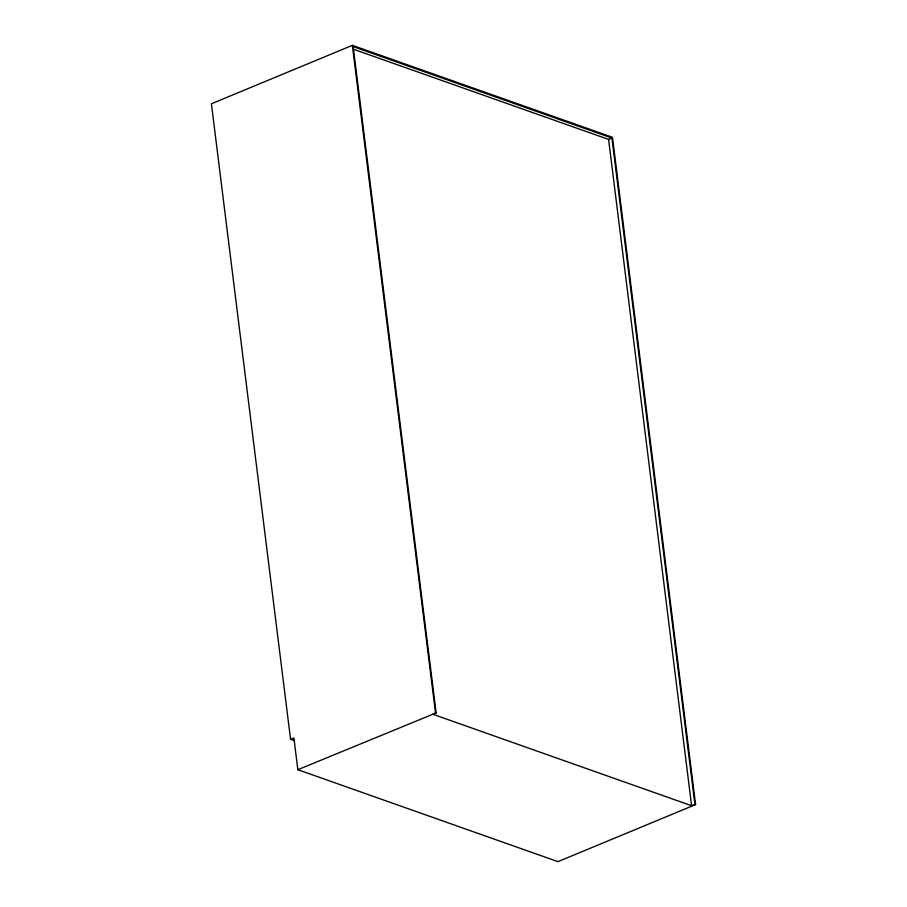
<?xml version="1.0" encoding="UTF-8"?>
<svg xmlns="http://www.w3.org/2000/svg" width="907" height="907" viewBox="0 0 907 907"><rect width="100%" height="100%" fill="white"/><g stroke="black" fill="none" stroke-linecap="round" stroke-linejoin="round"><path stroke-width="1.36" d="M290.569 739.307L293.891 737.935L297.847 769.703L557.952 861.65L695.59 804.588L612.474 137.297L352.358 45.35L211.41 103.783L290.569 739.307L294.571 740.724M353.843 49.375L608.597 139.417L611.919 138.045L694.909 804.35L695.59 804.588M297.847 769.703L436.154 712.891L353.163 46.586L611.919 138.045M436.154 712.891L432.843 714.263L691.587 805.722L694.909 804.35M608.597 139.417L691.587 805.722M352.358 45.35L435.473 712.641"/></g></svg>
